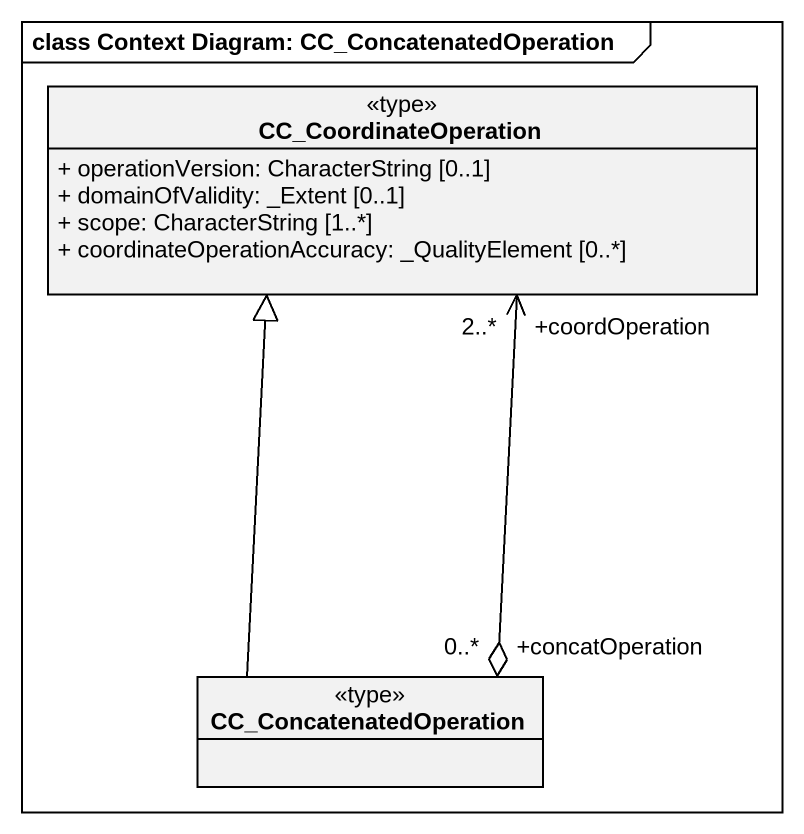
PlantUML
@startuml
mainframe class Context Diagram: CC_ConcatenatedOperation
hide circle
hide empty members
skinparam classAttributeIconSize 0
class CC_CoordinateOperation <<type>> {
  + operationVersion: CharacterString [0..1]
  + domainOfValidity: _Extent [0..1]
  + scope: CharacterString [1..*]
  + coordinateOperationAccuracy: _QualityElement [0..*]
}
class CC_ConcatenatedOperation <<type>>
CC_CoordinateOperation "+coordOperation\n2..*" <--o "+concatOperation\n0..*" CC_ConcatenatedOperation
CC_ConcatenatedOperation -up-|> CC_CoordinateOperation
@enduml
